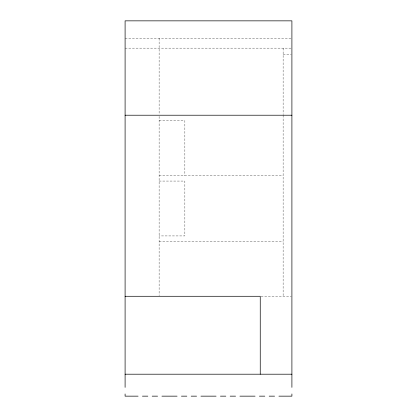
<?xml version="1.0" encoding="UTF-8"?>
<svg xmlns="http://www.w3.org/2000/svg" width="417" height="417" viewBox="0 0 417 417"><rect width="100%" height="100%" fill="white"/><g stroke="black" fill="none" stroke-linecap="round" stroke-linejoin="round"><path stroke-width="0.31" stroke-dasharray="2.08 1.56" d="M125.095 38.265L291.905 38.265M125.095 48.143L291.274 48.143M283.122 54.726L291.274 54.726M159.117 120.701L184.861 120.701L184.861 175.573M159.117 175.573L283.122 175.573M159.117 181.061L184.861 181.061L184.861 235.928L159.117 235.928M159.117 241.417L283.122 241.417M261.047 296.284L291.254 296.284M283.122 48.143L283.122 114.566M283.122 115.217L283.122 296.284M159.117 38.265L159.117 114.566M159.117 116.432L159.117 295.643"/><path stroke-width="0.63" d="M125.095 115.217L291.905 115.217M125.095 296.284L260.25 296.284L260.25 374.2M125.095 374.2L291.905 374.2M138.095 396.15L125.095 396.15L125.095 393.956M142.426 396.15L147.842 396.15M152.174 396.15L157.59 396.15M161.926 396.15L177.089 396.15M181.421 396.15L186.837 396.15M191.168 396.15L196.584 396.15M200.916 396.15L216.084 396.15M220.416 396.15L225.832 396.15M230.163 396.15L235.579 396.15M239.911 396.15L255.074 396.15M259.41 396.15L264.826 396.15M269.158 396.15L274.574 396.15M278.905 396.15L291.905 396.15L291.905 393.956M291.905 387.372L291.905 20.85L125.095 20.85L125.095 387.372"/></g></svg>
